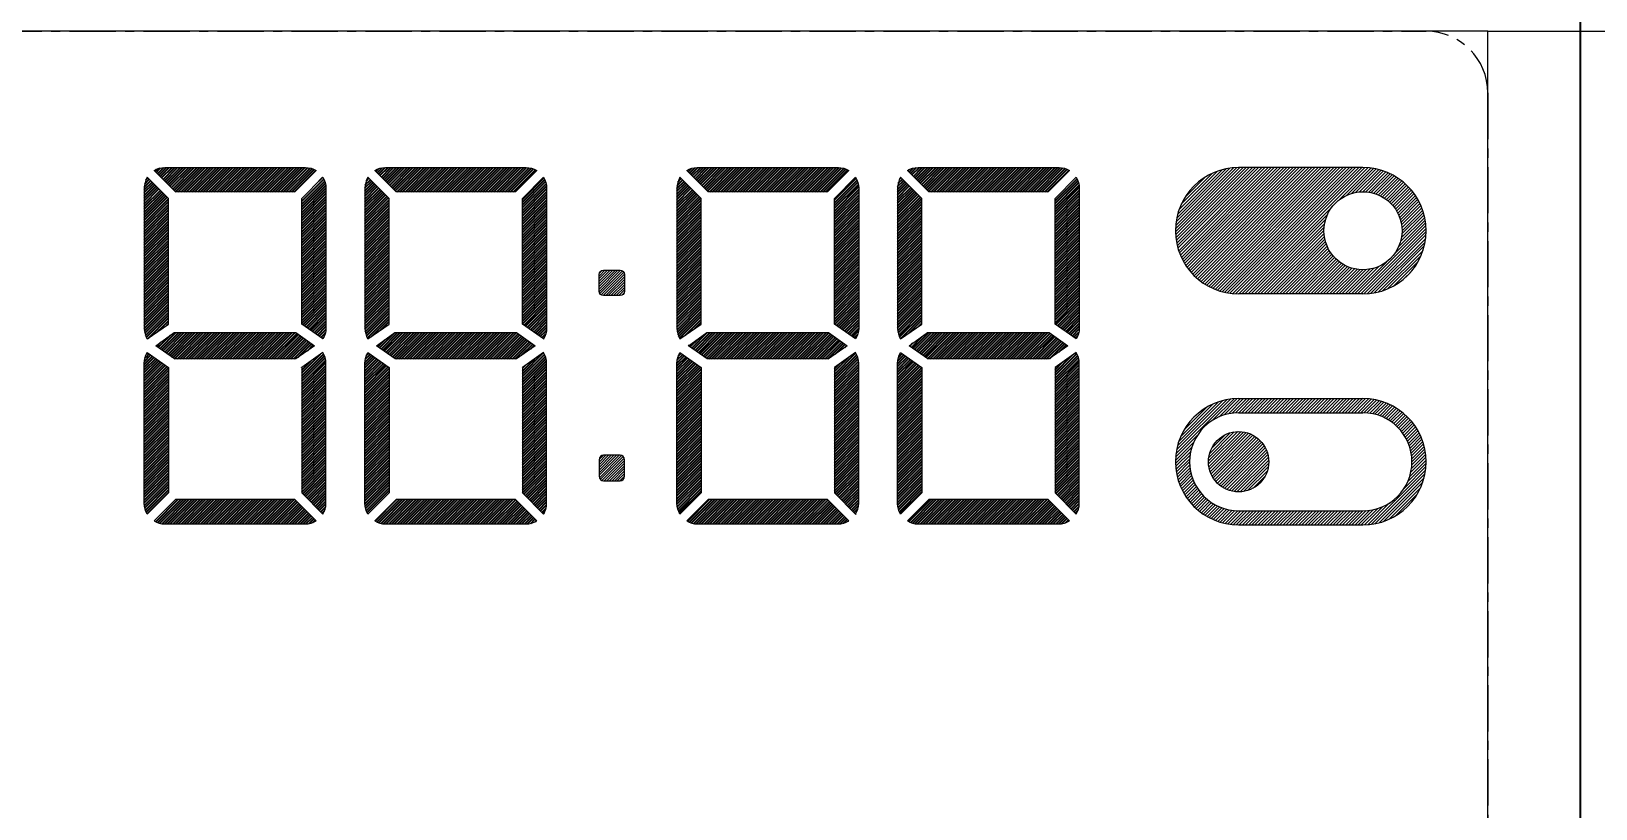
# Model space of a CAD drawing. Header units: millimetres. Extents: x 1946 to 4611, y 2266 to 2855.
# Drawn here: x 3716.28 to 3741.65, y 2718.35 to 2730.95 of the extents above; entities that cross this region are included whole.
import ezdxf

# ---------------------------------------------------------------- set-up
doc = ezdxf.new("R2010")
doc.units = ezdxf.units.MM
doc.linetypes.add('CENTER', pattern=[0.6, 0.375, -0.075, 0.075, -0.075])
doc.layers.add('05___PRT_ALL_DTM_CSYS', color=7, linetype='Continuous')
doc.layers.add('Dim', color=4, linetype='Continuous')
doc.layers.add('Cover Lens', color=152, linetype='Continuous', lineweight=0)
doc.layers.add('LCD', color=4, linetype='Continuous', lineweight=20)
doc.styles.add('宋体', font='')
doc.styles.get('宋体').set_extended_font_data('SimSun')
doc.dimstyles.new('DIM', dxfattribs={"dimtxt": 2.5, "dimasz": 2, "dimexe": 1.25, "dimexo": 1, "dimgap": 1, "dimtad": 1, "dimzin": 1, "dimtxsty": '宋体', "dimcen": 2.5, "dimazin": 0, "dimtfac": 1, "dimtmove": 0, "dimatfit": 3, "dimfxl": 1, "dimlwe": 0, "dimarcsym": 0})
pattern_1 = [(45, (1776.263833, 3123.039955), (-0.02125618476, 0.02125618476), [])]

# ---------------------------------------------------------------- blocks, each defined once
blk = doc.blocks.new('CG1')
at = {"layer": 'Cover Lens'}
blk.add_lwpolyline([(-33, 0), (33, 0), (33, 54), (-33, 54)], close=True, dxfattribs=at)
blk = doc.blocks.new('*D54')
at = {"layer": 'Defpoints', "color": 0}
for p in [(3739.899, 2730.951), (3739.899, 2676.951), (3760.559, 2676.951)]:
    blk.add_point(p, dxfattribs=at)
at = {"layer": 'Dim', "color": 0, "lineweight": 0}
for p, q in [((3740.899, 2730.951), (3761.809, 2730.951)), ((3740.899, 2676.951), (3761.809, 2676.951))]:
    blk.add_line(p, q, dxfattribs=at)
at = {"layer": 'Dim', "color": 0, "lineweight": -2}
blk.add_line((3760.559, 2728.951), (3760.559, 2678.951), dxfattribs=at)
at = {"layer": 'Dim', "color": 0}
for points in [[(3760.226, 2728.951), (3760.892, 2728.951), (3760.559, 2730.951)], [(3760.226, 2678.951), (3760.892, 2678.951), (3760.559, 2676.951)]]:
    blk.add_solid(points, dxfattribs=at)
at = {"layer": 'Dim', "color": 0, "insert": (3758.038, 2703.951), "char_height": 2.5, "attachment_point": 5, "rotation": 90, "style": '宋体'}
blk.add_mtext('{\\C2;*}54,00%%P0.15 VA', dxfattribs=at)
blk = doc.blocks.new('*D84')
at = {"layer": 'Defpoints', "color": 0}
for p in [(3741.899, 2732.951), (3774.209, 2732.951), (3732.899, 2664.951)]:
    blk.add_point(p, dxfattribs=at)
at = {"layer": 'Dim', "color": 0, "lineweight": 0}
for p, q in [((3742.899, 2732.951), (3775.459, 2732.951)), ((3733.899, 2664.951), (3775.459, 2664.951))]:
    blk.add_line(p, q, dxfattribs=at)
at = {"layer": 'Dim', "color": 0, "lineweight": -2}
blk.add_line((3774.209, 2666.951), (3774.209, 2730.951), dxfattribs=at)
at = {"layer": 'Dim', "color": 0}
for points in [[(3773.875, 2730.951), (3774.542, 2730.951), (3774.209, 2732.951)], [(3773.875, 2666.951), (3774.542, 2666.951), (3774.209, 2664.951)]]:
    blk.add_solid(points, dxfattribs=at)
at = {"layer": 'Dim', "color": 0, "insert": (3771.75, 2698.687), "char_height": 2.5, "attachment_point": 5, "rotation": 90, "style": '宋体'}
blk.add_mtext('{\\C2;*}68,00', dxfattribs=at)
blk = doc.blocks.new('*D87')
at = {"layer": 'Defpoints', "color": 0}
for p in [(3741.899, 2732.951), (3754.831, 2732.951), (3738.899, 2730.951)]:
    blk.add_point(p, dxfattribs=at)
at = {"layer": 'Dim', "color": 0, "lineweight": -2}
for p, q in [((3754.831, 2734.951), (3754.831, 2736.951)), ((3754.831, 2732.951), (3754.831, 2730.951)), ((3754.831, 2728.951), (3754.831, 2715.826))]:
    blk.add_line(p, q, dxfattribs=at)
at = {"layer": 'Dim', "color": 0, "lineweight": 0}
for p, q in [((3742.899, 2732.951), (3756.081, 2732.951)), ((3739.899, 2730.951), (3756.081, 2730.951))]:
    blk.add_line(p, q, dxfattribs=at)
at = {"layer": 'Dim', "color": 0}
for points in [[(3754.498, 2734.951), (3755.164, 2734.951), (3754.831, 2732.951)], [(3754.498, 2728.951), (3755.164, 2728.951), (3754.831, 2730.951)]]:
    blk.add_solid(points, dxfattribs=at)
at = {"layer": 'Dim', "color": 0, "insert": (3752.192, 2721.388), "char_height": 2.5, "attachment_point": 5, "rotation": 90, "style": '宋体'}
blk.add_mtext('(2,00)', dxfattribs=at)

msp = doc.modelspace()

# ---------------------------------------------------------------- hatches: boundary and pattern name
at = {"lineweight": 0}
h = msp.add_hatch(dxfattribs=at)
h.set_pattern_fill('ANSI31', color=256, scale=0.0113)
h.set_pattern_definition([(45, (2608.296204, 3243.715063), (-0.0253692235, 0.0253692235), [])])
h.paths.add_polyline_path([(3735.85846, 2726.69369), (3737.87519, 2726.69369, 1), (3737.87519, 2728.74181), (3735.85846, 2728.74181, 1)])
h.paths.add_polyline_path([(3738.50843, 2727.71775, -1), (3737.24195, 2727.71775, -1)], flags=16)
h.paths.add_polyline_path([(3736.34715, 2723.9725, 1), (3735.36977, 2723.9725, 1)], flags=0)
h.paths.add_polyline_path([(3737.87519, 2724.99656), (3735.85846, 2724.99656, 1), (3735.85846, 2722.94844), (3737.87519, 2722.94844, 1)])
h.paths.add_polyline_path([(3735.85846, 2724.76692, 1), (3735.85846, 2723.17807), (3737.87519, 2723.17807, 1), (3737.87519, 2724.76692)], flags=16)
h.paths.add_polyline_path([(3736.34715, 2723.9725, -1), (3735.36977, 2723.9725, -1)], flags=0)
h = msp.add_hatch(dxfattribs=at)
h.set_pattern_fill('ANSI31', color=256, scale=0.009468)
h.set_pattern_definition(pattern_1)
h.paths.add_polyline_path([(3725.82802, 2726.66573, 0.41421356), (3725.89894, 2726.73665), (3725.89894, 2727.00615, 0.41421356), (3725.82802, 2727.07707), (3725.55852, 2727.07707, 0.41421356), (3725.4876, 2727.00615), (3725.4876, 2726.73665, 0.41421356), (3725.55852, 2726.66573)])
h = msp.add_hatch(dxfattribs=at)
h.set_pattern_fill('ANSI31', color=256, scale=0.0113)
h.set_pattern_definition([(45, (2834.296204, 3179.305063), (-0.0253692235, 0.0253692235), [])])
h.paths.add_polyline_path([(3736.34715, 2723.9725, 1), (3735.36977, 2723.9725, 1)])
h = msp.add_hatch(dxfattribs=at)
h.set_pattern_fill('ANSI31', color=256, scale=0.009468)
h.set_pattern_definition(pattern_1)
h.paths.add_polyline_path([(3725.82802, 2724.07693, -0.41421356), (3725.89894, 2724.00601), (3725.89894, 2723.73651, -0.41421356), (3725.82802, 2723.66559), (3725.55852, 2723.66559, -0.41421356), (3725.4876, 2723.73651), (3725.4876, 2724.00601, -0.41421356), (3725.55852, 2724.07693)])
at = {"layer": '05___PRT_ALL_DTM_CSYS'}
h = msp.add_hatch(dxfattribs=at)
h.set_pattern_fill('ANSI31', color=256, scale=0.01)
h.set_pattern_definition([(45, (-302.351523, 4026.114945), (-0.0224506403, 0.0224506403), [])])
edge = h.paths.add_edge_path()
edge.add_arc((3722.02116, 2725.56964), 0.33148, 148.325322, 180, ccw=False)
edge.add_line((3721.73906, 2725.7437), (3722.08264, 2725.50209))
edge.add_line((3722.08264, 2725.50209), (3722.08263, 2723.46869))
edge.add_line((3722.08263, 2723.46869), (3721.73906, 2723.12301))
edge.add_arc((3722.02116, 2723.29707), 0.33148, 180, 211.674678, ccw=False)
edge.add_line((3721.68968, 2723.29707), (3721.68968, 2725.56964))
edge = h.paths.add_edge_path()
edge.add_line((3723.09392, 2722.96559), (3724.30517, 2722.96559))
edge.add_arc((3724.30517, 2723.29707), 0.33148, 270, 300.993032)
edge.add_line((3724.47586, 2723.01292), (3724.13237, 2723.35852))
edge.add_line((3724.13237, 2723.35852), (3723.09392, 2723.35852))
edge.add_line((3723.09392, 2723.35852), (3722.19395, 2723.35852))
edge.add_line((3722.19395, 2723.35852), (3721.85047, 2723.01292))
edge.add_arc((3722.02116, 2723.29707), 0.33148, 239.006968, 270)
edge.add_line((3722.02116, 2722.96559), (3723.09392, 2722.96559))
edge = h.paths.add_edge_path()
edge.add_arc((3722.02116, 2726.13776), 0.33148, 180, 211.674678)
edge.add_line((3721.73906, 2725.9637), (3722.08264, 2726.20531))
edge.add_line((3722.08264, 2726.20531), (3722.08263, 2728.23871))
edge.add_line((3722.08263, 2728.23871), (3721.73906, 2728.58439))
edge.add_arc((3722.02116, 2728.41033), 0.33148, 148.325322, 180)
edge.add_line((3721.68968, 2728.41033), (3721.68968, 2726.13776))
edge = h.paths.add_edge_path()
edge.add_line((3723.09392, 2728.74181), (3724.30517, 2728.74181))
edge.add_arc((3724.30517, 2728.41033), 0.33148, 59.006968, 90, ccw=False)
edge.add_line((3724.47586, 2728.69448), (3724.13237, 2728.34888))
edge.add_line((3724.13237, 2728.34888), (3723.09392, 2728.34888))
edge.add_line((3723.09392, 2728.34888), (3722.19395, 2728.34888))
edge.add_line((3722.19395, 2728.34888), (3721.85047, 2728.69448))
edge.add_arc((3722.02116, 2728.41033), 0.33148, 90, 120.993032, ccw=False)
edge.add_line((3722.02116, 2728.74181), (3723.09392, 2728.74181))
h.paths.add_polyline_path([(3723.09392, 2726.06553), (3724.14961, 2726.06553), (3724.45085, 2725.8537), (3724.14674, 2725.63985), (3723.09392, 2725.63985), (3722.17958, 2725.63985), (3721.87548, 2725.8537), (3722.17671, 2726.06553)])
edge = h.paths.add_edge_path()
edge.add_arc((3724.30517, 2725.56964), 0.33148, 0, 31.674678)
edge.add_line((3724.58727, 2725.7437), (3724.24369, 2725.50209))
edge.add_line((3724.24369, 2725.50209), (3724.2437, 2723.46869))
edge.add_line((3724.2437, 2723.46869), (3724.58727, 2723.12301))
edge.add_arc((3724.30517, 2723.29707), 0.33148, 328.325322, 360)
edge.add_line((3724.63664, 2723.29707), (3724.63664, 2725.56964))
edge = h.paths.add_edge_path()
edge.add_arc((3724.30517, 2726.13776), 0.33148, 328.325322, 360, ccw=False)
edge.add_line((3724.58727, 2725.9637), (3724.24369, 2726.20531))
edge.add_line((3724.24369, 2726.20531), (3724.2437, 2728.23871))
edge.add_line((3724.2437, 2728.23871), (3724.58727, 2728.58439))
edge.add_arc((3724.30517, 2728.41033), 0.33148, 0, 31.674678, ccw=False)
edge.add_line((3724.63664, 2728.41033), (3724.63664, 2726.13776))
edge = h.paths.add_edge_path()
edge.add_arc((3718.443, 2725.56964), 0.33148, 148.325322, 180, ccw=False)
edge.add_line((3718.1609, 2725.7437), (3718.50448, 2725.50209))
edge.add_line((3718.50448, 2725.50209), (3718.50447, 2723.46869))
edge.add_line((3718.50447, 2723.46869), (3718.1609, 2723.12301))
edge.add_arc((3718.443, 2723.29707), 0.33148, 180, 211.674678, ccw=False)
edge.add_line((3718.11152, 2723.29707), (3718.11152, 2725.56964))
edge = h.paths.add_edge_path()
edge.add_line((3719.51575, 2722.96559), (3720.72701, 2722.96559))
edge.add_arc((3720.72701, 2723.29707), 0.33148, 270, 300.993032)
edge.add_line((3720.89769, 2723.01292), (3720.55421, 2723.35852))
edge.add_line((3720.55421, 2723.35852), (3719.51575, 2723.35852))
edge.add_line((3719.51575, 2723.35852), (3718.61579, 2723.35852))
edge.add_line((3718.61579, 2723.35852), (3718.27231, 2723.01292))
edge.add_arc((3718.443, 2723.29707), 0.33148, 239.006968, 270)
edge.add_line((3718.443, 2722.96559), (3719.51575, 2722.96559))
edge = h.paths.add_edge_path()
edge.add_arc((3718.443, 2726.13776), 0.33148, 180, 211.674678)
edge.add_line((3718.1609, 2725.9637), (3718.50448, 2726.20531))
edge.add_line((3718.50448, 2726.20531), (3718.50447, 2728.23871))
edge.add_line((3718.50447, 2728.23871), (3718.1609, 2728.58439))
edge.add_arc((3718.443, 2728.41033), 0.33148, 148.325322, 180)
edge.add_line((3718.11152, 2728.41033), (3718.11152, 2726.13776))
edge = h.paths.add_edge_path()
edge.add_line((3719.51575, 2728.74181), (3720.72701, 2728.74181))
edge.add_arc((3720.72701, 2728.41033), 0.33148, 59.006968, 90, ccw=False)
edge.add_line((3720.89769, 2728.69448), (3720.55421, 2728.34888))
edge.add_line((3720.55421, 2728.34888), (3719.51575, 2728.34888))
edge.add_line((3719.51575, 2728.34888), (3718.61579, 2728.34888))
edge.add_line((3718.61579, 2728.34888), (3718.27231, 2728.69448))
edge.add_arc((3718.443, 2728.41033), 0.33148, 90, 120.993032, ccw=False)
edge.add_line((3718.443, 2728.74181), (3719.51575, 2728.74181))
h.paths.add_polyline_path([(3719.51575, 2726.06553), (3720.57145, 2726.06553), (3720.87269, 2725.8537), (3720.56858, 2725.63985), (3719.51575, 2725.63985), (3718.60142, 2725.63985), (3718.29732, 2725.8537), (3718.59855, 2726.06553)])
edge = h.paths.add_edge_path()
edge.add_arc((3720.72701, 2725.56964), 0.33148, 0, 31.674678)
edge.add_line((3721.00911, 2725.7437), (3720.66553, 2725.50209))
edge.add_line((3720.66553, 2725.50209), (3720.66554, 2723.46869))
edge.add_line((3720.66554, 2723.46869), (3721.00911, 2723.12301))
edge.add_arc((3720.72701, 2723.29707), 0.33148, 328.325322, 360)
edge.add_line((3721.05848, 2723.29707), (3721.05848, 2725.56964))
edge = h.paths.add_edge_path()
edge.add_arc((3720.72701, 2726.13776), 0.33148, 328.325322, 360, ccw=False)
edge.add_line((3721.00911, 2725.9637), (3720.66553, 2726.20531))
edge.add_line((3720.66553, 2726.20531), (3720.66554, 2728.23871))
edge.add_line((3720.66554, 2728.23871), (3721.00911, 2728.58439))
edge.add_arc((3720.72701, 2728.41033), 0.33148, 0, 31.674678, ccw=False)
edge.add_line((3721.05848, 2728.41033), (3721.05848, 2726.13776))
h = msp.add_hatch(dxfattribs=at)
h.set_pattern_fill('ANSI31', color=256, scale=0.01)
h.set_pattern_definition([(45, (-301.951523, 4026.114945), (-0.0224506403, 0.0224506403), [])])
edge = h.paths.add_edge_path()
edge.add_arc((3730.65953, 2725.56964), 0.33148, 148.325322, 180, ccw=False)
edge.add_line((3730.37743, 2725.7437), (3730.72101, 2725.50209))
edge.add_line((3730.72101, 2725.50209), (3730.721, 2723.46869))
edge.add_line((3730.721, 2723.46869), (3730.37743, 2723.12301))
edge.add_arc((3730.65953, 2723.29707), 0.33148, 180, 211.674678, ccw=False)
edge.add_line((3730.32805, 2723.29707), (3730.32805, 2725.56964))
edge = h.paths.add_edge_path()
edge.add_line((3731.73229, 2722.96559), (3732.94354, 2722.96559))
edge.add_arc((3732.94354, 2723.29707), 0.33148, 270, 300.993032)
edge.add_line((3733.11423, 2723.01292), (3732.77075, 2723.35852))
edge.add_line((3732.77075, 2723.35852), (3731.73229, 2723.35852))
edge.add_line((3731.73229, 2723.35852), (3730.83232, 2723.35852))
edge.add_line((3730.83232, 2723.35852), (3730.48884, 2723.01292))
edge.add_arc((3730.65953, 2723.29707), 0.33148, 239.006968, 270)
edge.add_line((3730.65953, 2722.96559), (3731.73229, 2722.96559))
edge = h.paths.add_edge_path()
edge.add_arc((3730.65953, 2726.13776), 0.33148, 180, 211.674678)
edge.add_line((3730.37743, 2725.9637), (3730.72101, 2726.20531))
edge.add_line((3730.72101, 2726.20531), (3730.721, 2728.23871))
edge.add_line((3730.721, 2728.23871), (3730.37743, 2728.58439))
edge.add_arc((3730.65953, 2728.41033), 0.33148, 148.325322, 180)
edge.add_line((3730.32805, 2728.41033), (3730.32805, 2726.13776))
edge = h.paths.add_edge_path()
edge.add_line((3731.73229, 2728.74181), (3732.94354, 2728.74181))
edge.add_arc((3732.94354, 2728.41033), 0.33148, 59.006968, 90, ccw=False)
edge.add_line((3733.11423, 2728.69448), (3732.77075, 2728.34888))
edge.add_line((3732.77075, 2728.34888), (3731.73229, 2728.34888))
edge.add_line((3731.73229, 2728.34888), (3730.83232, 2728.34888))
edge.add_line((3730.83232, 2728.34888), (3730.48884, 2728.69448))
edge.add_arc((3730.65953, 2728.41033), 0.33148, 90, 120.993032, ccw=False)
edge.add_line((3730.65953, 2728.74181), (3731.73229, 2728.74181))
h.paths.add_polyline_path([(3731.73229, 2726.06553), (3732.78799, 2726.06553), (3733.08922, 2725.8537), (3732.78512, 2725.63985), (3731.73229, 2725.63985), (3730.81796, 2725.63985), (3730.51385, 2725.8537), (3730.81509, 2726.06553)])
edge = h.paths.add_edge_path()
edge.add_arc((3732.94354, 2725.56964), 0.33148, 0, 31.674678)
edge.add_line((3733.22564, 2725.7437), (3732.88206, 2725.50209))
edge.add_line((3732.88206, 2725.50209), (3732.88207, 2723.46869))
edge.add_line((3732.88207, 2723.46869), (3733.22564, 2723.12301))
edge.add_arc((3732.94354, 2723.29707), 0.33148, 328.325322, 360)
edge.add_line((3733.27502, 2723.29707), (3733.27502, 2725.56964))
edge = h.paths.add_edge_path()
edge.add_arc((3732.94354, 2726.13776), 0.33148, 328.325322, 360, ccw=False)
edge.add_line((3733.22564, 2725.9637), (3732.88206, 2726.20531))
edge.add_line((3732.88206, 2726.20531), (3732.88207, 2728.23871))
edge.add_line((3732.88207, 2728.23871), (3733.22564, 2728.58439))
edge.add_arc((3732.94354, 2728.41033), 0.33148, 0, 31.674678, ccw=False)
edge.add_line((3733.27502, 2728.41033), (3733.27502, 2726.13776))
edge = h.paths.add_edge_path()
edge.add_arc((3727.08137, 2725.56964), 0.33148, 148.325322, 180, ccw=False)
edge.add_line((3726.79927, 2725.7437), (3727.14285, 2725.50209))
edge.add_line((3727.14285, 2725.50209), (3727.14284, 2723.46869))
edge.add_line((3727.14284, 2723.46869), (3726.79927, 2723.12301))
edge.add_arc((3727.08137, 2723.29707), 0.33148, 180, 211.674678, ccw=False)
edge.add_line((3726.74989, 2723.29707), (3726.74989, 2725.56964))
edge = h.paths.add_edge_path()
edge.add_line((3728.15413, 2722.96559), (3729.36538, 2722.96559))
edge.add_arc((3729.36538, 2723.29707), 0.33148, 270, 300.993032)
edge.add_line((3729.53607, 2723.01292), (3729.19259, 2723.35852))
edge.add_line((3729.19259, 2723.35852), (3728.15413, 2723.35852))
edge.add_line((3728.15413, 2723.35852), (3727.25416, 2723.35852))
edge.add_line((3727.25416, 2723.35852), (3726.91068, 2723.01292))
edge.add_arc((3727.08137, 2723.29707), 0.33148, 239.006968, 270)
edge.add_line((3727.08137, 2722.96559), (3728.15413, 2722.96559))
edge = h.paths.add_edge_path()
edge.add_arc((3727.08137, 2726.13776), 0.33148, 180, 211.674678)
edge.add_line((3726.79927, 2725.9637), (3727.14285, 2726.20531))
edge.add_line((3727.14285, 2726.20531), (3727.14284, 2728.23871))
edge.add_line((3727.14284, 2728.23871), (3726.79927, 2728.58439))
edge.add_arc((3727.08137, 2728.41033), 0.33148, 148.325322, 180)
edge.add_line((3726.74989, 2728.41033), (3726.74989, 2726.13776))
edge = h.paths.add_edge_path()
edge.add_line((3728.15413, 2728.74181), (3729.36538, 2728.74181))
edge.add_arc((3729.36538, 2728.41033), 0.33148, 59.006968, 90, ccw=False)
edge.add_line((3729.53607, 2728.69448), (3729.19259, 2728.34888))
edge.add_line((3729.19259, 2728.34888), (3728.15413, 2728.34888))
edge.add_line((3728.15413, 2728.34888), (3727.25416, 2728.34888))
edge.add_line((3727.25416, 2728.34888), (3726.91068, 2728.69448))
edge.add_arc((3727.08137, 2728.41033), 0.33148, 90, 120.993032, ccw=False)
edge.add_line((3727.08137, 2728.74181), (3728.15413, 2728.74181))
h.paths.add_polyline_path([(3728.15413, 2726.06553), (3729.20983, 2726.06553), (3729.51106, 2725.8537), (3729.20696, 2725.63985), (3728.15413, 2725.63985), (3727.2398, 2725.63985), (3726.93569, 2725.8537), (3727.23692, 2726.06553)])
edge = h.paths.add_edge_path()
edge.add_arc((3729.36538, 2725.56964), 0.33148, 0, 31.674678)
edge.add_line((3729.64748, 2725.7437), (3729.3039, 2725.50209))
edge.add_line((3729.3039, 2725.50209), (3729.30391, 2723.46869))
edge.add_line((3729.30391, 2723.46869), (3729.64748, 2723.12301))
edge.add_arc((3729.36538, 2723.29707), 0.33148, 328.325322, 360)
edge.add_line((3729.69686, 2723.29707), (3729.69686, 2725.56964))
edge = h.paths.add_edge_path()
edge.add_arc((3729.36538, 2726.13776), 0.33148, 328.325322, 360, ccw=False)
edge.add_line((3729.64748, 2725.9637), (3729.3039, 2726.20531))
edge.add_line((3729.3039, 2726.20531), (3729.30391, 2728.23871))
edge.add_line((3729.30391, 2728.23871), (3729.64748, 2728.58439))
edge.add_arc((3729.36538, 2728.41033), 0.33148, 0, 31.674678, ccw=False)
edge.add_line((3729.69686, 2728.41033), (3729.69686, 2726.13776))

# ---------------------------------------------------------------- linework, layer by layer
at = {"lineweight": 0}
for p, q in [((3737.87519, 2728.74181), (3735.85846, 2728.74181)), ((3737.87519, 2728.74181), (3735.85846, 2728.74181)), ((3737.87519, 2726.69369), (3735.85846, 2726.69369)), ((3737.87519, 2726.69369), (3735.85846, 2726.69369)), ((3735.85846, 2724.99656), (3737.87519, 2724.99656)), ((3735.85846, 2724.99656), (3737.87519, 2724.99656)), ((3735.85846, 2724.76692), (3737.87519, 2724.76692)), ((3735.85846, 2724.76692), (3737.87519, 2724.76692)), ((3735.85846, 2723.17807), (3737.87519, 2723.17807)), ((3735.85846, 2723.17807), (3737.87519, 2723.17807)), ((3735.85846, 2722.94844), (3737.87519, 2722.94844)), ((3735.85846, 2722.94844), (3737.87519, 2722.94844))]:
    msp.add_line(p, q, dxfattribs=at)
for points in [[(3725.55852, 2727.07707), (3725.82802, 2727.07707, -0.41421356), (3725.89894, 2727.00615), (3725.89894, 2726.73665, -0.41421356), (3725.82802, 2726.66573), (3725.55852, 2726.66573, -0.41421356), (3725.4876, 2726.73665), (3725.4876, 2727.00615, -0.41421356)], [(3725.55852, 2723.66559), (3725.82802, 2723.66559, 0.41421356), (3725.89894, 2723.73651), (3725.89894, 2724.00601, 0.41421356), (3725.82802, 2724.07693), (3725.55852, 2724.07693, 0.41421356), (3725.4876, 2724.00601), (3725.4876, 2723.73651, 0.41421356)]]:
    msp.add_lwpolyline(points, format="xyb", close=True, dxfattribs=at)
for centre, radius in [((3737.87519, 2727.71775), 0.63324), ((3737.87519, 2727.71775), 0.63324), ((3735.85846, 2723.9725), 0.48869), ((3735.85846, 2723.9725), 0.48869)]:
    msp.add_circle(centre, radius, dxfattribs=at)
for centre, radius, start, end in [((3735.85846, 2727.71775), 1.02406, 90, 270), ((3735.85846, 2727.71775), 1.02406, 90, 270), ((3737.87519, 2727.71775), 1.02406, 270, 90), ((3737.87519, 2727.71775), 1.02406, 270, 90), ((3735.85846, 2723.9725), 1.02406, 90, 270), ((3735.85846, 2723.9725), 1.02406, 90, 270), ((3737.87519, 2723.9725), 1.02406, 270, 90), ((3737.87519, 2723.9725), 1.02406, 270, 90), ((3735.85846, 2723.9725), 0.79443, 90, 270), ((3735.85846, 2723.9725), 0.79443, 90, 270), ((3737.87519, 2723.9725), 0.79443, 270, 90), ((3737.87519, 2723.9725), 0.79443, 270, 90)]:
    msp.add_arc(centre, radius, start, end, dxfattribs=at)
at = {"layer": '05___PRT_ALL_DTM_CSYS', "lineweight": 0}
for points in [[(3718.11152, 2726.13776, 0.1390936), (3718.1609, 2725.9637), (3718.50448, 2726.20531), (3718.50447, 2728.23871), (3718.1609, 2728.58439, 0.1390936), (3718.11152, 2728.41033)], [(3719.51575, 2728.74181), (3720.72701, 2728.74181, -0.13606306), (3720.89769, 2728.69448), (3720.55421, 2728.34888), (3719.51575, 2728.34888), (3718.61579, 2728.34888), (3718.27231, 2728.69448, -0.13606306), (3718.443, 2728.74181)], [(3721.05848, 2726.13776, -0.1390936), (3721.00911, 2725.9637), (3720.66553, 2726.20531), (3720.66554, 2728.23871), (3721.00911, 2728.58439, -0.1390936), (3721.05848, 2728.41033)], [(3721.68968, 2726.13776, 0.1390936), (3721.73906, 2725.9637), (3722.08264, 2726.20531), (3722.08263, 2728.23871), (3721.73906, 2728.58439, 0.1390936), (3721.68968, 2728.41033)], [(3723.09392, 2728.74181), (3724.30517, 2728.74181, -0.13606306), (3724.47586, 2728.69448), (3724.13237, 2728.34888), (3723.09392, 2728.34888), (3722.19395, 2728.34888), (3721.85047, 2728.69448, -0.13606306), (3722.02116, 2728.74181)], [(3724.63664, 2726.13776, -0.1390936), (3724.58727, 2725.9637), (3724.24369, 2726.20531), (3724.2437, 2728.23871), (3724.58727, 2728.58439, -0.1390936), (3724.63664, 2728.41033)], [(3726.74989, 2726.13776, 0.1390936), (3726.79927, 2725.9637), (3727.14285, 2726.20531), (3727.14284, 2728.23871), (3726.79927, 2728.58439, 0.1390936), (3726.74989, 2728.41033)], [(3728.15413, 2728.74181), (3729.36538, 2728.74181, -0.13606306), (3729.53607, 2728.69448), (3729.19259, 2728.34888), (3728.15413, 2728.34888), (3727.25416, 2728.34888), (3726.91068, 2728.69448, -0.13606306), (3727.08137, 2728.74181)], [(3729.69686, 2726.13776, -0.1390936), (3729.64748, 2725.9637), (3729.3039, 2726.20531), (3729.30391, 2728.23871), (3729.64748, 2728.58439, -0.1390936), (3729.69686, 2728.41033)], [(3730.32805, 2726.13776, 0.1390936), (3730.37743, 2725.9637), (3730.72101, 2726.20531), (3730.721, 2728.23871), (3730.37743, 2728.58439, 0.1390936), (3730.32805, 2728.41033)], [(3731.73229, 2728.74181), (3732.94354, 2728.74181, -0.13606306), (3733.11423, 2728.69448), (3732.77075, 2728.34888), (3731.73229, 2728.34888), (3730.83232, 2728.34888), (3730.48884, 2728.69448, -0.13606306), (3730.65953, 2728.74181)], [(3733.27502, 2726.13776, -0.1390936), (3733.22564, 2725.9637), (3732.88206, 2726.20531), (3732.88207, 2728.23871), (3733.22564, 2728.58439, -0.1390936), (3733.27502, 2728.41033)], [(3718.11152, 2725.56964, -0.1390936), (3718.1609, 2725.7437), (3718.50448, 2725.50209), (3718.50447, 2723.46869), (3718.1609, 2723.12301, -0.1390936), (3718.11152, 2723.29707)], [(3721.05848, 2725.56964, 0.1390936), (3721.00911, 2725.7437), (3720.66553, 2725.50209), (3720.66554, 2723.46869), (3721.00911, 2723.12301, 0.1390936), (3721.05848, 2723.29707)], [(3721.68968, 2725.56964, -0.1390936), (3721.73906, 2725.7437), (3722.08264, 2725.50209), (3722.08263, 2723.46869), (3721.73906, 2723.12301, -0.1390936), (3721.68968, 2723.29707)], [(3724.63664, 2725.56964, 0.1390936), (3724.58727, 2725.7437), (3724.24369, 2725.50209), (3724.2437, 2723.46869), (3724.58727, 2723.12301, 0.1390936), (3724.63664, 2723.29707)], [(3726.74989, 2725.56964, -0.1390936), (3726.79927, 2725.7437), (3727.14285, 2725.50209), (3727.14284, 2723.46869), (3726.79927, 2723.12301, -0.1390936), (3726.74989, 2723.29707)], [(3729.69686, 2725.56964, 0.1390936), (3729.64748, 2725.7437), (3729.3039, 2725.50209), (3729.30391, 2723.46869), (3729.64748, 2723.12301, 0.1390936), (3729.69686, 2723.29707)], [(3730.32805, 2725.56964, -0.1390936), (3730.37743, 2725.7437), (3730.72101, 2725.50209), (3730.721, 2723.46869), (3730.37743, 2723.12301, -0.1390936), (3730.32805, 2723.29707)], [(3733.27502, 2725.56964, 0.1390936), (3733.22564, 2725.7437), (3732.88206, 2725.50209), (3732.88207, 2723.46869), (3733.22564, 2723.12301, 0.1390936), (3733.27502, 2723.29707)], [(3719.51575, 2722.96559), (3720.72701, 2722.96559, 0.13606306), (3720.89769, 2723.01292), (3720.55421, 2723.35852), (3719.51575, 2723.35852), (3718.61579, 2723.35852), (3718.27231, 2723.01292, 0.13606306), (3718.443, 2722.96559)], [(3723.09392, 2722.96559), (3724.30517, 2722.96559, 0.13606306), (3724.47586, 2723.01292), (3724.13237, 2723.35852), (3723.09392, 2723.35852), (3722.19395, 2723.35852), (3721.85047, 2723.01292, 0.13606306), (3722.02116, 2722.96559)], [(3728.15413, 2722.96559), (3729.36538, 2722.96559, 0.13606306), (3729.53607, 2723.01292), (3729.19259, 2723.35852), (3728.15413, 2723.35852), (3727.25416, 2723.35852), (3726.91068, 2723.01292, 0.13606306), (3727.08137, 2722.96559)], [(3731.73229, 2722.96559), (3732.94354, 2722.96559, 0.13606306), (3733.11423, 2723.01292), (3732.77075, 2723.35852), (3731.73229, 2723.35852), (3730.83232, 2723.35852), (3730.48884, 2723.01292, 0.13606306), (3730.65953, 2722.96559)]]:
    msp.add_lwpolyline(points, format="xyb", close=True, dxfattribs=at)
for points in [[(3719.51575, 2726.06553), (3720.57145, 2726.06553), (3720.87269, 2725.8537), (3720.56858, 2725.63985), (3719.51575, 2725.63985), (3718.60142, 2725.63985), (3718.29732, 2725.8537), (3718.59855, 2726.06553)], [(3723.09392, 2726.06553), (3724.14961, 2726.06553), (3724.45085, 2725.8537), (3724.14674, 2725.63985), (3723.09392, 2725.63985), (3722.17958, 2725.63985), (3721.87548, 2725.8537), (3722.17671, 2726.06553)], [(3728.15413, 2726.06553), (3729.20983, 2726.06553), (3729.51106, 2725.8537), (3729.20696, 2725.63985), (3728.15413, 2725.63985), (3727.2398, 2725.63985), (3726.93569, 2725.8537), (3727.23692, 2726.06553)], [(3731.73229, 2726.06553), (3732.78799, 2726.06553), (3733.08922, 2725.8537), (3732.78512, 2725.63985), (3731.73229, 2725.63985), (3730.81796, 2725.63985), (3730.51385, 2725.8537), (3730.81509, 2726.06553)]]:
    msp.add_lwpolyline(points, close=True, dxfattribs=at)
at = {"layer": 'Dim', "color": 3}
msp.add_lwpolyline([(3672.39925, 2732.4507), (3741.39925, 2732.4507), (3741.39925, 2675.4507), (3672.39925, 2675.4507)], close=True, dxfattribs=at)
at = {"layer": 'LCD', "color": 3, "lineweight": 15}
msp.add_lwpolyline([(3672.39925, 2732.4507), (3741.39925, 2732.4507), (3741.39925, 2675.4507), (3672.39925, 2675.4507)], close=True, dxfattribs=at)
at = {"layer": 'LCD', "linetype": 'CENTER', "ltscale": 2}
msp.add_lwpolyline([(3739.89925, 2729.9507), (3739.89925, 2677.9507, -0.41421356), (3738.89925, 2676.9507), (3674.89925, 2676.9507, -0.41421356), (3673.89925, 2677.9507), (3673.89925, 2729.9507, -0.41421356), (3674.89925, 2730.9507), (3738.89925, 2730.9507, -0.41421356)], format="xyb", close=True, dxfattribs=at)

# ---------------------------------------------------------------- block references
at = {"layer": 'Cover Lens'}
msp.add_blockref('CG1', (3706.89925, 2676.9507), dxfattribs=at)

# ---------------------------------------------------------------- dimensions: what is measured, and where the dimension line sits
at = {"layer": 'Dim'}
for base, p1, text, picture, middle in [((3754.83104, 2732.9507), (3738.89925, 2730.9507), '(<>)', '*D87', (3754.83104, 2721.3882)), ((3774.2088, 2732.9507), (3732.89925, 2664.9507), '{\\C2;*}<>', '*D84', (3774.2088, 2698.68667))]:
    dim = msp.add_linear_dim(base=base, p1=p1, p2=(3741.89925, 2732.9507), angle=90, text=text, dimstyle='DIM', dxfattribs=at)
    dim.commit()
    dim.dimension.update_dxf_attribs({"geometry": picture, "text_midpoint": middle, "dimtype": 160})
dim = msp.add_linear_dim(base=(3760.55908, 2676.9507), p1=(3739.89925, 2730.9507), p2=(3739.89925, 2676.9507), angle=90, text='{\\C2;*}<>%%P0.15 VA', dimstyle='DIM', dxfattribs=at)
dim.commit()
dim.dimension.update_dxf_attribs({"geometry": '*D54', "text_midpoint": (3758.03824, 2703.9507)})

doc.saveas('drawing.dxf')
